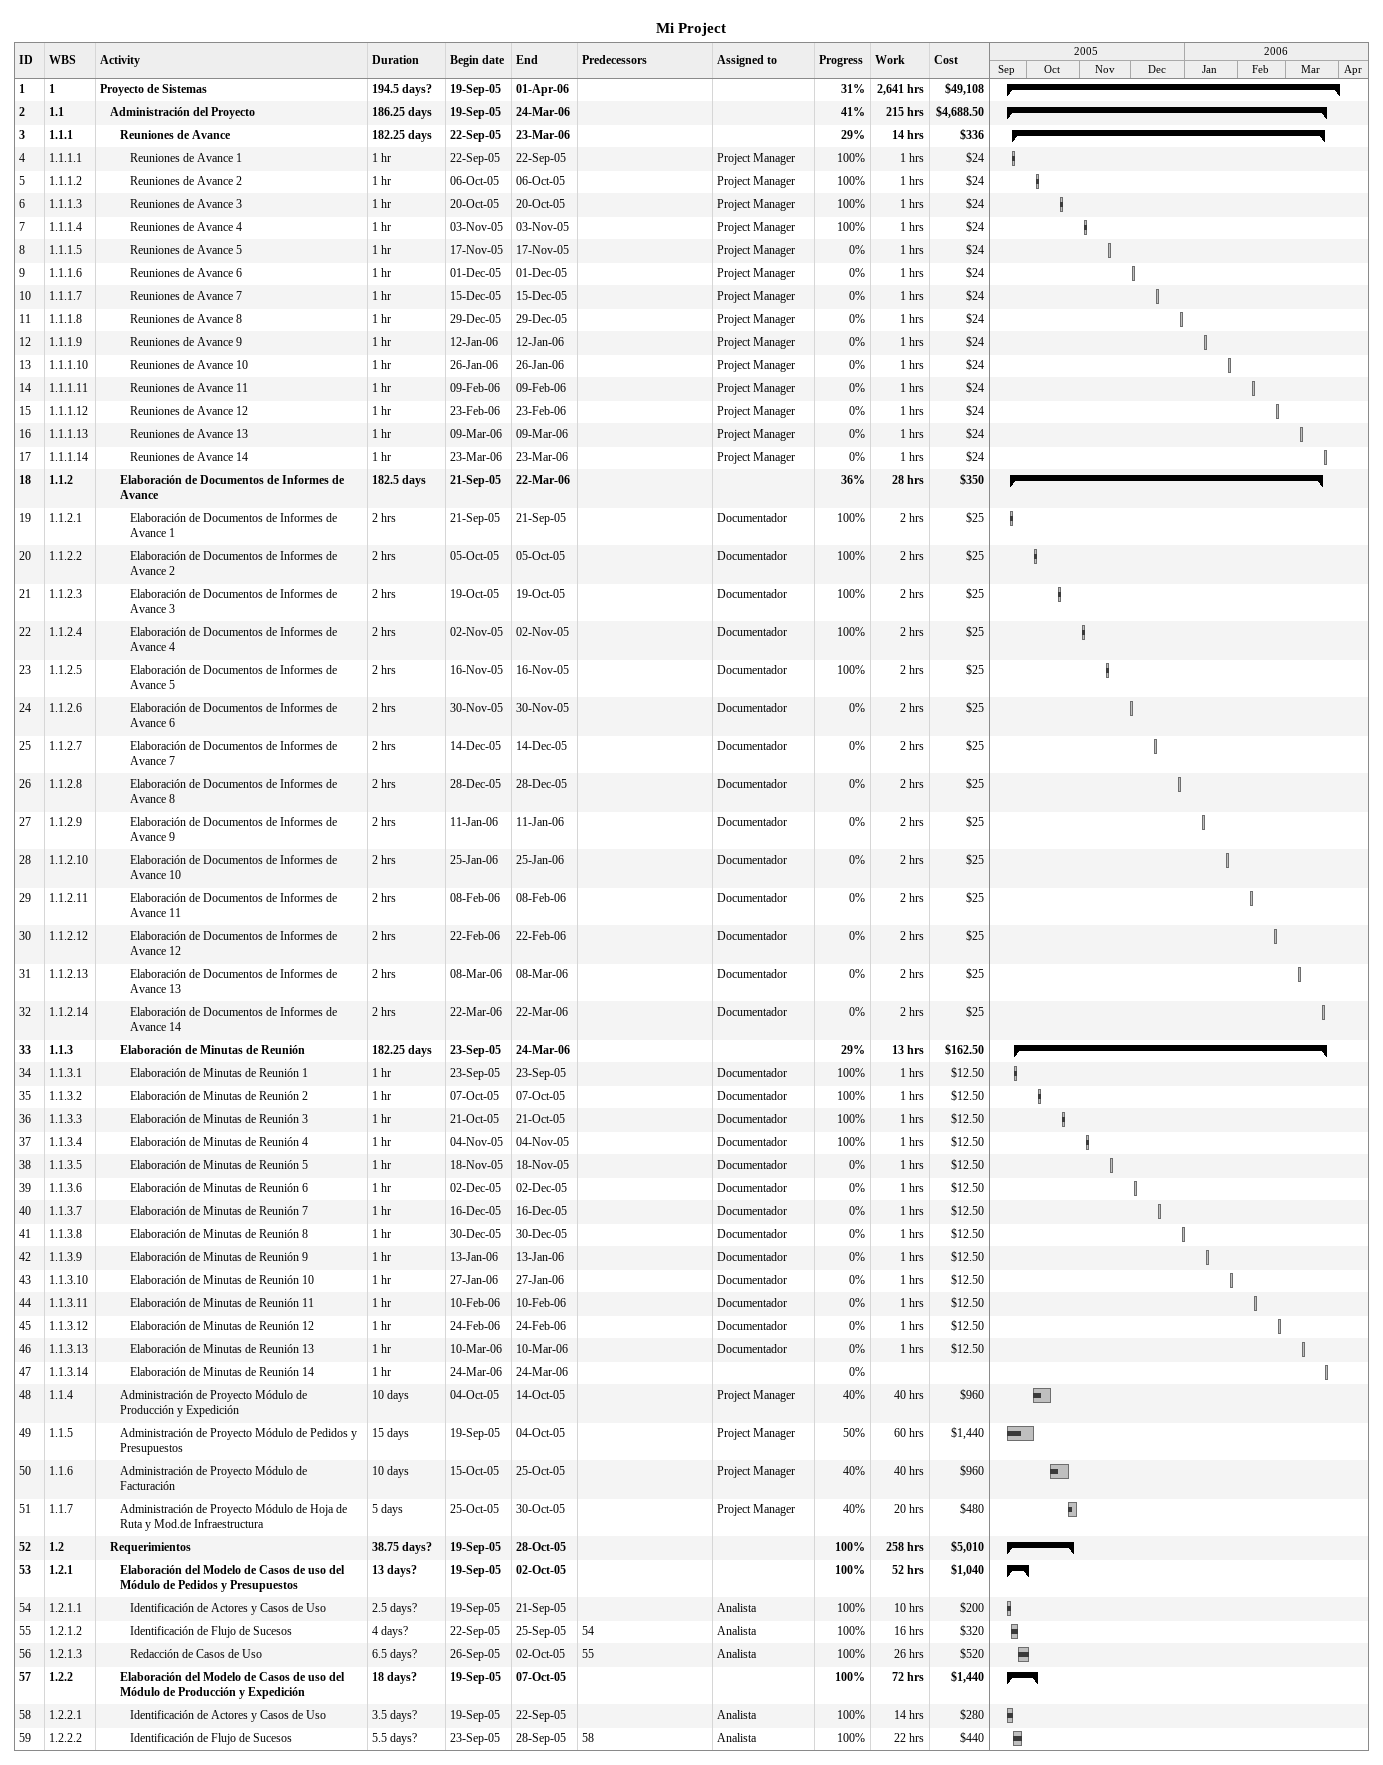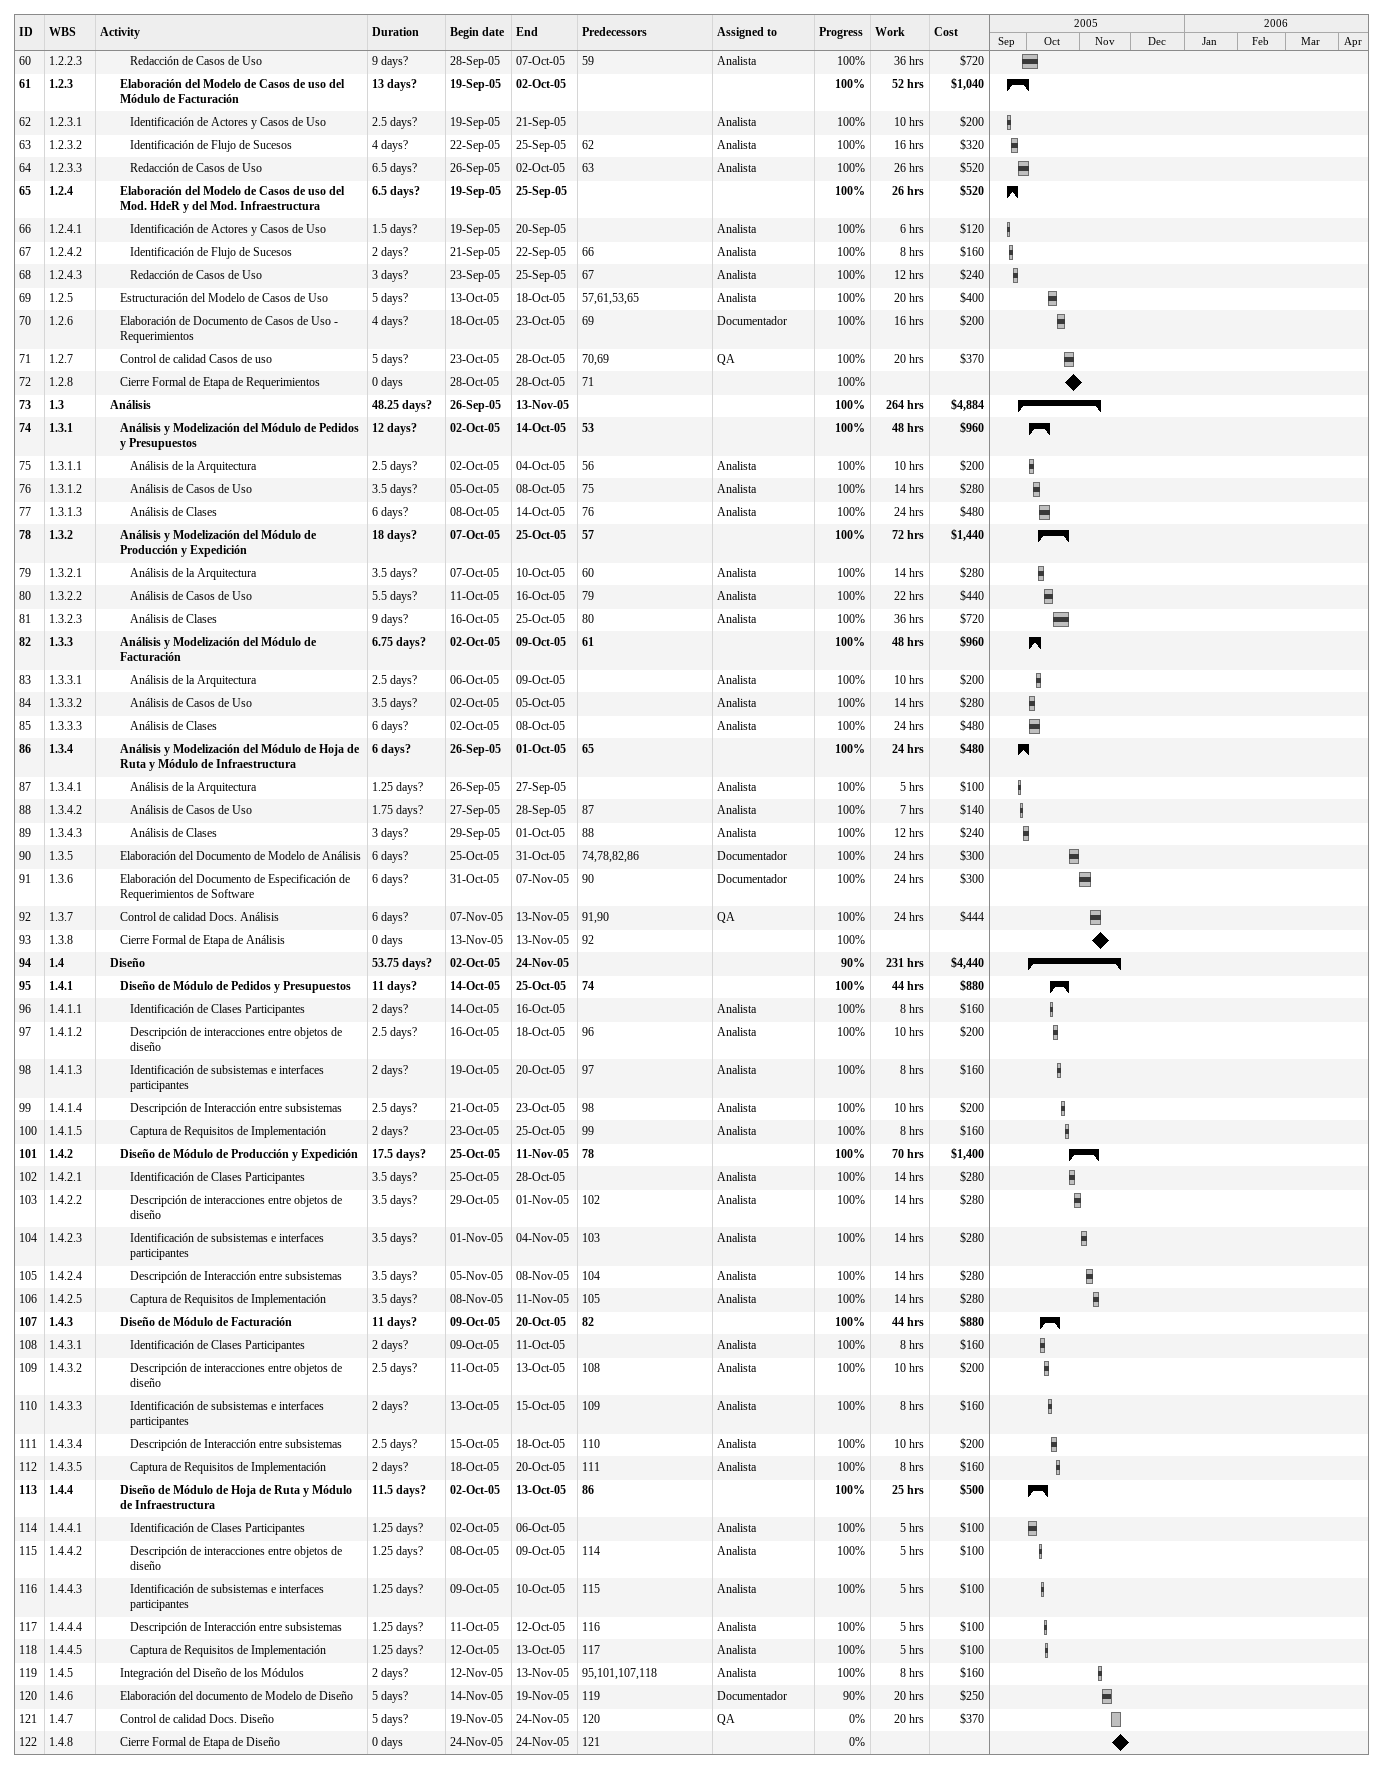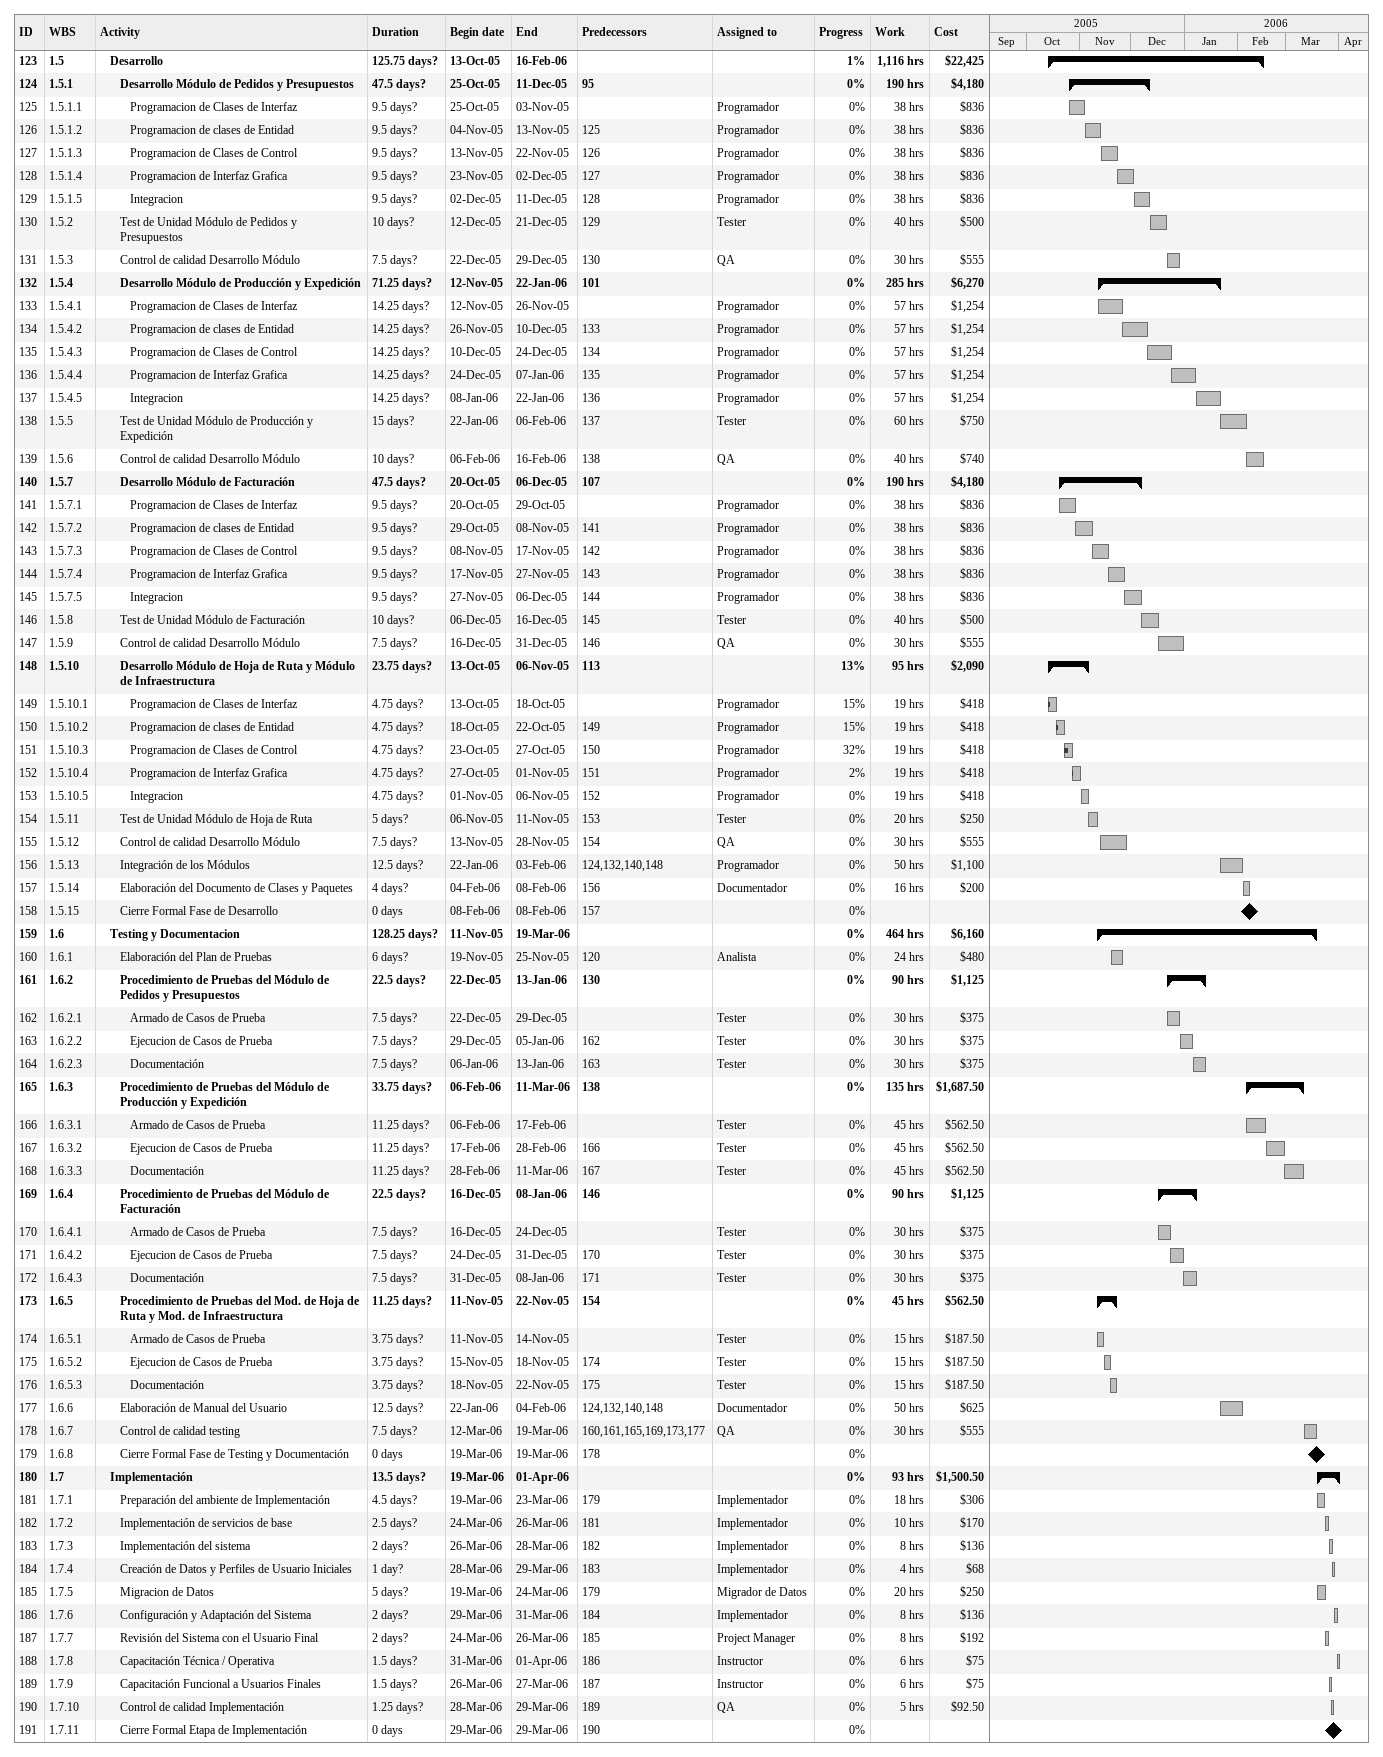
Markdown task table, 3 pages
Mi Project

| ID | WBS | Task | Duration | Start | Finish | Predecessors | Resources | % complete | Work (h) | Cost ($) |
|---|---|---|---|---|---|---|---|---|---|---|
| 1 | 1 | **Proyecto de Sistemas** | 194.5d? | 2005-09-19 | 2006-04-01 |  |  | 31 | 2641 | 49108 |
| 2 | 1.1 | **Administración del Proyecto** | 186.25d | 2005-09-19 | 2006-03-24 |  |  | 41 | 215 | 4688.50 |
| 3 | 1.1.1 | **Reuniones de Avance** | 182.25d | 2005-09-22 | 2006-03-23 |  |  | 29 | 14 | 336 |
| 4 | 1.1.1.1 | Reuniones de Avance 1 | 1h | 2005-09-22 | 2005-09-22 |  | Project Manager | 100 | 1 | 24 |
| 5 | 1.1.1.2 | Reuniones de Avance 2 | 1h | 2005-10-06 | 2005-10-06 |  | Project Manager | 100 | 1 | 24 |
| 6 | 1.1.1.3 | Reuniones de Avance 3 | 1h | 2005-10-20 | 2005-10-20 |  | Project Manager | 100 | 1 | 24 |
| 7 | 1.1.1.4 | Reuniones de Avance 4 | 1h | 2005-11-03 | 2005-11-03 |  | Project Manager | 100 | 1 | 24 |
| 8 | 1.1.1.5 | Reuniones de Avance 5 | 1h | 2005-11-17 | 2005-11-17 |  | Project Manager | 0 | 1 | 24 |
| 9 | 1.1.1.6 | Reuniones de Avance 6 | 1h | 2005-12-01 | 2005-12-01 |  | Project Manager | 0 | 1 | 24 |
| 10 | 1.1.1.7 | Reuniones de Avance 7 | 1h | 2005-12-15 | 2005-12-15 |  | Project Manager | 0 | 1 | 24 |
| 11 | 1.1.1.8 | Reuniones de Avance 8 | 1h | 2005-12-29 | 2005-12-29 |  | Project Manager | 0 | 1 | 24 |
| 12 | 1.1.1.9 | Reuniones de Avance 9 | 1h | 2006-01-12 | 2006-01-12 |  | Project Manager | 0 | 1 | 24 |
| 13 | 1.1.1.10 | Reuniones de Avance 10 | 1h | 2006-01-26 | 2006-01-26 |  | Project Manager | 0 | 1 | 24 |
| 14 | 1.1.1.11 | Reuniones de Avance 11 | 1h | 2006-02-09 | 2006-02-09 |  | Project Manager | 0 | 1 | 24 |
| 15 | 1.1.1.12 | Reuniones de Avance 12 | 1h | 2006-02-23 | 2006-02-23 |  | Project Manager | 0 | 1 | 24 |
| 16 | 1.1.1.13 | Reuniones de Avance 13 | 1h | 2006-03-09 | 2006-03-09 |  | Project Manager | 0 | 1 | 24 |
| 17 | 1.1.1.14 | Reuniones de Avance 14 | 1h | 2006-03-23 | 2006-03-23 |  | Project Manager | 0 | 1 | 24 |
| 18 | 1.1.2 | **Elaboración de Documentos de Informes de Avance** | 182.5d | 2005-09-21 | 2006-03-22 |  |  | 36 | 28 | 350 |
| 19 | 1.1.2.1 | Elaboración de Documentos de Informes de Avance 1 | 2h | 2005-09-21 | 2005-09-21 |  | Documentador | 100 | 2 | 25 |
| 20 | 1.1.2.2 | Elaboración de Documentos de Informes de Avance 2 | 2h | 2005-10-05 | 2005-10-05 |  | Documentador | 100 | 2 | 25 |
| 21 | 1.1.2.3 | Elaboración de Documentos de Informes de Avance 3 | 2h | 2005-10-19 | 2005-10-19 |  | Documentador | 100 | 2 | 25 |
| 22 | 1.1.2.4 | Elaboración de Documentos de Informes de Avance 4 | 2h | 2005-11-02 | 2005-11-02 |  | Documentador | 100 | 2 | 25 |
| 23 | 1.1.2.5 | Elaboración de Documentos de Informes de Avance 5 | 2h | 2005-11-16 | 2005-11-16 |  | Documentador | 100 | 2 | 25 |
| 24 | 1.1.2.6 | Elaboración de Documentos de Informes de Avance 6 | 2h | 2005-11-30 | 2005-11-30 |  | Documentador | 0 | 2 | 25 |
| 25 | 1.1.2.7 | Elaboración de Documentos de Informes de Avance 7 | 2h | 2005-12-14 | 2005-12-14 |  | Documentador | 0 | 2 | 25 |
| 26 | 1.1.2.8 | Elaboración de Documentos de Informes de Avance 8 | 2h | 2005-12-28 | 2005-12-28 |  | Documentador | 0 | 2 | 25 |
| 27 | 1.1.2.9 | Elaboración de Documentos de Informes de Avance 9 | 2h | 2006-01-11 | 2006-01-11 |  | Documentador | 0 | 2 | 25 |
| 28 | 1.1.2.10 | Elaboración de Documentos de Informes de Avance 10 | 2h | 2006-01-25 | 2006-01-25 |  | Documentador | 0 | 2 | 25 |
| 29 | 1.1.2.11 | Elaboración de Documentos de Informes de Avance 11 | 2h | 2006-02-08 | 2006-02-08 |  | Documentador | 0 | 2 | 25 |
| 30 | 1.1.2.12 | Elaboración de Documentos de Informes de Avance 12 | 2h | 2006-02-22 | 2006-02-22 |  | Documentador | 0 | 2 | 25 |
| 31 | 1.1.2.13 | Elaboración de Documentos de Informes de Avance 13 | 2h | 2006-03-08 | 2006-03-08 |  | Documentador | 0 | 2 | 25 |
| 32 | 1.1.2.14 | Elaboración de Documentos de Informes de Avance 14 | 2h | 2006-03-22 | 2006-03-22 |  | Documentador | 0 | 2 | 25 |
| 33 | 1.1.3 | **Elaboración de Minutas de Reunión** | 182.25d | 2005-09-23 | 2006-03-24 |  |  | 29 | 13 | 162.50 |
| 34 | 1.1.3.1 | Elaboración de Minutas de Reunión 1 | 1h | 2005-09-23 | 2005-09-23 |  | Documentador | 100 | 1 | 12.50 |
| 35 | 1.1.3.2 | Elaboración de Minutas de Reunión 2 | 1h | 2005-10-07 | 2005-10-07 |  | Documentador | 100 | 1 | 12.50 |
| 36 | 1.1.3.3 | Elaboración de Minutas de Reunión 3 | 1h | 2005-10-21 | 2005-10-21 |  | Documentador | 100 | 1 | 12.50 |
| 37 | 1.1.3.4 | Elaboración de Minutas de Reunión 4 | 1h | 2005-11-04 | 2005-11-04 |  | Documentador | 100 | 1 | 12.50 |
| 38 | 1.1.3.5 | Elaboración de Minutas de Reunión 5 | 1h | 2005-11-18 | 2005-11-18 |  | Documentador | 0 | 1 | 12.50 |
| 39 | 1.1.3.6 | Elaboración de Minutas de Reunión 6 | 1h | 2005-12-02 | 2005-12-02 |  | Documentador | 0 | 1 | 12.50 |
| 40 | 1.1.3.7 | Elaboración de Minutas de Reunión 7 | 1h | 2005-12-16 | 2005-12-16 |  | Documentador | 0 | 1 | 12.50 |
| 41 | 1.1.3.8 | Elaboración de Minutas de Reunión 8 | 1h | 2005-12-30 | 2005-12-30 |  | Documentador | 0 | 1 | 12.50 |
| 42 | 1.1.3.9 | Elaboración de Minutas de Reunión 9 | 1h | 2006-01-13 | 2006-01-13 |  | Documentador | 0 | 1 | 12.50 |
| 43 | 1.1.3.10 | Elaboración de Minutas de Reunión 10 | 1h | 2006-01-27 | 2006-01-27 |  | Documentador | 0 | 1 | 12.50 |
| 44 | 1.1.3.11 | Elaboración de Minutas de Reunión 11 | 1h | 2006-02-10 | 2006-02-10 |  | Documentador | 0 | 1 | 12.50 |
| 45 | 1.1.3.12 | Elaboración de Minutas de Reunión 12 | 1h | 2006-02-24 | 2006-02-24 |  | Documentador | 0 | 1 | 12.50 |
| 46 | 1.1.3.13 | Elaboración de Minutas de Reunión 13 | 1h | 2006-03-10 | 2006-03-10 |  | Documentador | 0 | 1 | 12.50 |
| 47 | 1.1.3.14 | Elaboración de Minutas de Reunión 14 | 1h | 2006-03-24 | 2006-03-24 |  |  | 0 |  |  |
| 48 | 1.1.4 | Administración de Proyecto Módulo de Producción y Expedición | 10d | 2005-10-04 | 2005-10-14 |  | Project Manager | 40 | 40 | 960 |
| 49 | 1.1.5 | Administración de Proyecto Módulo de Pedidos y Presupuestos | 15d | 2005-09-19 | 2005-10-04 |  | Project Manager | 50 | 60 | 1440 |
| 50 | 1.1.6 | Administración de Proyecto Módulo de Facturación | 10d | 2005-10-15 | 2005-10-25 |  | Project Manager | 40 | 40 | 960 |
| 51 | 1.1.7 | Administración de Proyecto Módulo de Hoja de Ruta y Mod.de Infraestructura | 5d | 2005-10-25 | 2005-10-30 |  | Project Manager | 40 | 20 | 480 |
| 52 | 1.2 | **Requerimientos** | 38.75d? | 2005-09-19 | 2005-10-28 |  |  | 100 | 258 | 5010 |
| 53 | 1.2.1 | **Elaboración del Modelo de Casos de uso del Módulo de Pedidos y Presupuestos** | 13d? | 2005-09-19 | 2005-10-02 |  |  | 100 | 52 | 1040 |
| 54 | 1.2.1.1 | Identificación de Actores y Casos de Uso | 2.5d? | 2005-09-19 | 2005-09-21 |  | Analista | 100 | 10 | 200 |
| 55 | 1.2.1.2 | Identificación de Flujo de Sucesos | 4d? | 2005-09-22 | 2005-09-25 | 54 | Analista | 100 | 16 | 320 |
| 56 | 1.2.1.3 | Redacción de Casos de Uso | 6.5d? | 2005-09-26 | 2005-10-02 | 55 | Analista | 100 | 26 | 520 |
| 57 | 1.2.2 | **Elaboración del Modelo de Casos de uso del Módulo de Producción y Expedición** | 18d? | 2005-09-19 | 2005-10-07 |  |  | 100 | 72 | 1440 |
| 58 | 1.2.2.1 | Identificación de Actores y Casos de Uso | 3.5d? | 2005-09-19 | 2005-09-22 |  | Analista | 100 | 14 | 280 |
| 59 | 1.2.2.2 | Identificación de Flujo de Sucesos | 5.5d? | 2005-09-23 | 2005-09-28 | 58 | Analista | 100 | 22 | 440 |
| 60 | 1.2.2.3 | Redacción de Casos de Uso | 9d? | 2005-09-28 | 2005-10-07 | 59 | Analista | 100 | 36 | 720 |
| 61 | 1.2.3 | **Elaboración del Modelo de Casos de uso del Módulo de Facturación** | 13d? | 2005-09-19 | 2005-10-02 |  |  | 100 | 52 | 1040 |
| 62 | 1.2.3.1 | Identificación de Actores y Casos de Uso | 2.5d? | 2005-09-19 | 2005-09-21 |  | Analista | 100 | 10 | 200 |
| 63 | 1.2.3.2 | Identificación de Flujo de Sucesos | 4d? | 2005-09-22 | 2005-09-25 | 62 | Analista | 100 | 16 | 320 |
| 64 | 1.2.3.3 | Redacción de Casos de Uso | 6.5d? | 2005-09-26 | 2005-10-02 | 63 | Analista | 100 | 26 | 520 |
| 65 | 1.2.4 | **Elaboración del Modelo de Casos de uso del Mod. HdeR y del Mod. Infraestructura** | 6.5d? | 2005-09-19 | 2005-09-25 |  |  | 100 | 26 | 520 |
| 66 | 1.2.4.1 | Identificación de Actores y Casos de Uso | 1.5d? | 2005-09-19 | 2005-09-20 |  | Analista | 100 | 6 | 120 |
| 67 | 1.2.4.2 | Identificación de Flujo de Sucesos | 2d? | 2005-09-21 | 2005-09-22 | 66 | Analista | 100 | 8 | 160 |
| 68 | 1.2.4.3 | Redacción de Casos de Uso | 3d? | 2005-09-23 | 2005-09-25 | 67 | Analista | 100 | 12 | 240 |
| 69 | 1.2.5 | Estructuración del Modelo de Casos de Uso | 5d? | 2005-10-13 | 2005-10-18 | 57, 61, 53, 65 | Analista | 100 | 20 | 400 |
| 70 | 1.2.6 | Elaboración de Documento de Casos de Uso - Requerimientos | 4d? | 2005-10-18 | 2005-10-23 | 69 | Documentador | 100 | 16 | 200 |
| 71 | 1.2.7 | Control de calidad Casos de uso | 5d? | 2005-10-23 | 2005-10-28 | 70, 69 | QA | 100 | 20 | 370 |
| 72 | 1.2.8 | Cierre Formal de Etapa de Requerimientos | 0d | 2005-10-28 | 2005-10-28 | 71 |  | 100 |  |  |
| 73 | 1.3 | **Análisis** | 48.25d? | 2005-09-26 | 2005-11-13 |  |  | 100 | 264 | 4884 |
| 74 | 1.3.1 | **Análisis y Modelización del Módulo de Pedidos y Presupuestos** | 12d? | 2005-10-02 | 2005-10-14 | 53 |  | 100 | 48 | 960 |
| 75 | 1.3.1.1 | Análisis de la Arquitectura | 2.5d? | 2005-10-02 | 2005-10-04 | 56 | Analista | 100 | 10 | 200 |
| 76 | 1.3.1.2 | Análisis de Casos de Uso | 3.5d? | 2005-10-05 | 2005-10-08 | 75 | Analista | 100 | 14 | 280 |
| 77 | 1.3.1.3 | Análisis de Clases | 6d? | 2005-10-08 | 2005-10-14 | 76 | Analista | 100 | 24 | 480 |
| 78 | 1.3.2 | **Análisis y Modelización del Módulo de Producción y Expedición** | 18d? | 2005-10-07 | 2005-10-25 | 57 |  | 100 | 72 | 1440 |
| 79 | 1.3.2.1 | Análisis de la Arquitectura | 3.5d? | 2005-10-07 | 2005-10-10 | 60 | Analista | 100 | 14 | 280 |
| 80 | 1.3.2.2 | Análisis de Casos de Uso | 5.5d? | 2005-10-11 | 2005-10-16 | 79 | Analista | 100 | 22 | 440 |
| 81 | 1.3.2.3 | Análisis de Clases | 9d? | 2005-10-16 | 2005-10-25 | 80 | Analista | 100 | 36 | 720 |
| 82 | 1.3.3 | **Análisis y Modelización del Módulo de Facturación** | 6.75d? | 2005-10-02 | 2005-10-09 | 61 |  | 100 | 48 | 960 |
| 83 | 1.3.3.1 | Análisis de la Arquitectura | 2.5d? | 2005-10-06 | 2005-10-09 |  | Analista | 100 | 10 | 200 |
| 84 | 1.3.3.2 | Análisis de Casos de Uso | 3.5d? | 2005-10-02 | 2005-10-05 |  | Analista | 100 | 14 | 280 |
| 85 | 1.3.3.3 | Análisis de Clases | 6d? | 2005-10-02 | 2005-10-08 |  | Analista | 100 | 24 | 480 |
| 86 | 1.3.4 | **Análisis y Modelización del Módulo de Hoja de Ruta y Módulo de Infraestructura** | 6d? | 2005-09-26 | 2005-10-01 | 65 |  | 100 | 24 | 480 |
| 87 | 1.3.4.1 | Análisis de la Arquitectura | 1.25d? | 2005-09-26 | 2005-09-27 |  | Analista | 100 | 5 | 100 |
| 88 | 1.3.4.2 | Análisis de Casos de Uso | 1.75d? | 2005-09-27 | 2005-09-28 | 87 | Analista | 100 | 7 | 140 |
| 89 | 1.3.4.3 | Análisis de Clases | 3d? | 2005-09-29 | 2005-10-01 | 88 | Analista | 100 | 12 | 240 |
| 90 | 1.3.5 | Elaboración del Documento de Modelo de Análisis | 6d? | 2005-10-25 | 2005-10-31 | 74, 78, 82, 86 | Documentador | 100 | 24 | 300 |
| 91 | 1.3.6 | Elaboración del Documento de Especificación de Requerimientos de Software | 6d? | 2005-10-31 | 2005-11-07 | 90 | Documentador | 100 | 24 | 300 |
| 92 | 1.3.7 | Control de calidad Docs. Análisis | 6d? | 2005-11-07 | 2005-11-13 | 91, 90 | QA | 100 | 24 | 444 |
| 93 | 1.3.8 | Cierre Formal de Etapa de Análisis | 0d | 2005-11-13 | 2005-11-13 | 92 |  | 100 |  |  |
| 94 | 1.4 | **Diseño** | 53.75d? | 2005-10-02 | 2005-11-24 |  |  | 90 | 231 | 4440 |
| 95 | 1.4.1 | **Diseño de Módulo de Pedidos y Presupuestos** | 11d? | 2005-10-14 | 2005-10-25 | 74 |  | 100 | 44 | 880 |
| 96 | 1.4.1.1 | Identificación de Clases Participantes | 2d? | 2005-10-14 | 2005-10-16 |  | Analista | 100 | 8 | 160 |
| 97 | 1.4.1.2 | Descripción de interacciones entre objetos de diseño | 2.5d? | 2005-10-16 | 2005-10-18 | 96 | Analista | 100 | 10 | 200 |
| 98 | 1.4.1.3 | Identificación de subsistemas e interfaces participantes | 2d? | 2005-10-19 | 2005-10-20 | 97 | Analista | 100 | 8 | 160 |
| 99 | 1.4.1.4 | Descripción de Interacción entre subsistemas | 2.5d? | 2005-10-21 | 2005-10-23 | 98 | Analista | 100 | 10 | 200 |
| 100 | 1.4.1.5 | Captura de Requisitos de Implementación | 2d? | 2005-10-23 | 2005-10-25 | 99 | Analista | 100 | 8 | 160 |
| 101 | 1.4.2 | **Diseño de Módulo de Producción y Expedición** | 17.5d? | 2005-10-25 | 2005-11-11 | 78 |  | 100 | 70 | 1400 |
| 102 | 1.4.2.1 | Identificación de Clases Participantes | 3.5d? | 2005-10-25 | 2005-10-28 |  | Analista | 100 | 14 | 280 |
| 103 | 1.4.2.2 | Descripción de interacciones entre objetos de diseño | 3.5d? | 2005-10-29 | 2005-11-01 | 102 | Analista | 100 | 14 | 280 |
| 104 | 1.4.2.3 | Identificación de subsistemas e interfaces participantes | 3.5d? | 2005-11-01 | 2005-11-04 | 103 | Analista | 100 | 14 | 280 |
| 105 | 1.4.2.4 | Descripción de Interacción entre subsistemas | 3.5d? | 2005-11-05 | 2005-11-08 | 104 | Analista | 100 | 14 | 280 |
| 106 | 1.4.2.5 | Captura de Requisitos de Implementación | 3.5d? | 2005-11-08 | 2005-11-11 | 105 | Analista | 100 | 14 | 280 |
| 107 | 1.4.3 | **Diseño de Módulo de Facturación** | 11d? | 2005-10-09 | 2005-10-20 | 82 |  | 100 | 44 | 880 |
| 108 | 1.4.3.1 | Identificación de Clases Participantes | 2d? | 2005-10-09 | 2005-10-11 |  | Analista | 100 | 8 | 160 |
| 109 | 1.4.3.2 | Descripción de interacciones entre objetos de diseño | 2.5d? | 2005-10-11 | 2005-10-13 | 108 | Analista | 100 | 10 | 200 |
| 110 | 1.4.3.3 | Identificación de subsistemas e interfaces participantes | 2d? | 2005-10-13 | 2005-10-15 | 109 | Analista | 100 | 8 | 160 |
| 111 | 1.4.3.4 | Descripción de Interacción entre subsistemas | 2.5d? | 2005-10-15 | 2005-10-18 | 110 | Analista | 100 | 10 | 200 |
| 112 | 1.4.3.5 | Captura de Requisitos de Implementación | 2d? | 2005-10-18 | 2005-10-20 | 111 | Analista | 100 | 8 | 160 |
| 113 | 1.4.4 | **Diseño de Módulo de Hoja de Ruta y Módulo de Infraestructura** | 11.5d? | 2005-10-02 | 2005-10-13 | 86 |  | 100 | 25 | 500 |
| 114 | 1.4.4.1 | Identificación de Clases Participantes | 1.25d? | 2005-10-02 | 2005-10-06 |  | Analista | 100 | 5 | 100 |
| 115 | 1.4.4.2 | Descripción de interacciones entre objetos de diseño | 1.25d? | 2005-10-08 | 2005-10-09 | 114 | Analista | 100 | 5 | 100 |
| 116 | 1.4.4.3 | Identificación de subsistemas e interfaces participantes | 1.25d? | 2005-10-09 | 2005-10-10 | 115 | Analista | 100 | 5 | 100 |
| 117 | 1.4.4.4 | Descripción de Interacción entre subsistemas | 1.25d? | 2005-10-11 | 2005-10-12 | 116 | Analista | 100 | 5 | 100 |
| 118 | 1.4.4.5 | Captura de Requisitos de Implementación | 1.25d? | 2005-10-12 | 2005-10-13 | 117 | Analista | 100 | 5 | 100 |
| 119 | 1.4.5 | Integración del Diseño de los Módulos | 2d? | 2005-11-12 | 2005-11-13 | 95, 101, 107, 118 | Analista | 100 | 8 | 160 |
| 120 | 1.4.6 | Elaboración del documento de Modelo de Diseño | 5d? | 2005-11-14 | 2005-11-19 | 119 | Documentador | 90 | 20 | 250 |
| 121 | 1.4.7 | Control de calidad Docs. Diseño | 5d? | 2005-11-19 | 2005-11-24 | 120 | QA | 0 | 20 | 370 |
| 122 | 1.4.8 | Cierre Formal de Etapa de Diseño | 0d | 2005-11-24 | 2005-11-24 | 121 |  | 0 |  |  |
| 123 | 1.5 | **Desarrollo** | 125.75d? | 2005-10-13 | 2006-02-16 |  |  | 1 | 1116 | 22425 |
| 124 | 1.5.1 | **Desarrollo Módulo de Pedidos y Presupuestos** | 47.5d? | 2005-10-25 | 2005-12-11 | 95 |  | 0 | 190 | 4180 |
| 125 | 1.5.1.1 | Programacion de Clases de Interfaz | 9.5d? | 2005-10-25 | 2005-11-03 |  | Programador | 0 | 38 | 836 |
| 126 | 1.5.1.2 | Programacion de clases de Entidad | 9.5d? | 2005-11-04 | 2005-11-13 | 125 | Programador | 0 | 38 | 836 |
| 127 | 1.5.1.3 | Programacion de Clases de Control | 9.5d? | 2005-11-13 | 2005-11-22 | 126 | Programador | 0 | 38 | 836 |
| 128 | 1.5.1.4 | Programacion de Interfaz Grafica | 9.5d? | 2005-11-23 | 2005-12-02 | 127 | Programador | 0 | 38 | 836 |
| 129 | 1.5.1.5 | Integracion | 9.5d? | 2005-12-02 | 2005-12-11 | 128 | Programador | 0 | 38 | 836 |
| 130 | 1.5.2 | Test de Unidad Módulo de Pedidos y Presupuestos | 10d? | 2005-12-12 | 2005-12-21 | 129 | Tester | 0 | 40 | 500 |
| 131 | 1.5.3 | Control de calidad Desarrollo Módulo | 7.5d? | 2005-12-22 | 2005-12-29 | 130 | QA | 0 | 30 | 555 |
| 132 | 1.5.4 | **Desarrollo Módulo de Producción y Expedición** | 71.25d? | 2005-11-12 | 2006-01-22 | 101 |  | 0 | 285 | 6270 |
| 133 | 1.5.4.1 | Programacion de Clases de Interfaz | 14.25d? | 2005-11-12 | 2005-11-26 |  | Programador | 0 | 57 | 1254 |
| 134 | 1.5.4.2 | Programacion de clases de Entidad | 14.25d? | 2005-11-26 | 2005-12-10 | 133 | Programador | 0 | 57 | 1254 |
| 135 | 1.5.4.3 | Programacion de Clases de Control | 14.25d? | 2005-12-10 | 2005-12-24 | 134 | Programador | 0 | 57 | 1254 |
| 136 | 1.5.4.4 | Programacion de Interfaz Grafica | 14.25d? | 2005-12-24 | 2006-01-07 | 135 | Programador | 0 | 57 | 1254 |
| 137 | 1.5.4.5 | Integracion | 14.25d? | 2006-01-08 | 2006-01-22 | 136 | Programador | 0 | 57 | 1254 |
| 138 | 1.5.5 | Test de Unidad Módulo de Producción y Expedición | 15d? | 2006-01-22 | 2006-02-06 | 137 | Tester | 0 | 60 | 750 |
| 139 | 1.5.6 | Control de calidad Desarrollo Módulo | 10d? | 2006-02-06 | 2006-02-16 | 138 | QA | 0 | 40 | 740 |
| 140 | 1.5.7 | **Desarrollo Módulo de Facturación** | 47.5d? | 2005-10-20 | 2005-12-06 | 107 |  | 0 | 190 | 4180 |
| 141 | 1.5.7.1 | Programacion de Clases de Interfaz | 9.5d? | 2005-10-20 | 2005-10-29 |  | Programador | 0 | 38 | 836 |
| 142 | 1.5.7.2 | Programacion de clases de Entidad | 9.5d? | 2005-10-29 | 2005-11-08 | 141 | Programador | 0 | 38 | 836 |
| 143 | 1.5.7.3 | Programacion de Clases de Control | 9.5d? | 2005-11-08 | 2005-11-17 | 142 | Programador | 0 | 38 | 836 |
| 144 | 1.5.7.4 | Programacion de Interfaz Grafica | 9.5d? | 2005-11-17 | 2005-11-27 | 143 | Programador | 0 | 38 | 836 |
| 145 | 1.5.7.5 | Integracion | 9.5d? | 2005-11-27 | 2005-12-06 | 144 | Programador | 0 | 38 | 836 |
| 146 | 1.5.8 | Test de Unidad Módulo de Facturación | 10d? | 2005-12-06 | 2005-12-16 | 145 | Tester | 0 | 40 | 500 |
| 147 | 1.5.9 | Control de calidad Desarrollo Módulo | 7.5d? | 2005-12-16 | 2005-12-31 | 146 | QA | 0 | 30 | 555 |
| 148 | 1.5.10 | **Desarrollo Módulo de Hoja de Ruta y Módulo de Infraestructura** | 23.75d? | 2005-10-13 | 2005-11-06 | 113 |  | 13 | 95 | 2090 |
| 149 | 1.5.10.1 | Programacion de Clases de Interfaz | 4.75d? | 2005-10-13 | 2005-10-18 |  | Programador | 15 | 19 | 418 |
| 150 | 1.5.10.2 | Programacion de clases de Entidad | 4.75d? | 2005-10-18 | 2005-10-22 | 149 | Programador | 15 | 19 | 418 |
| 151 | 1.5.10.3 | Programacion de Clases de Control | 4.75d? | 2005-10-23 | 2005-10-27 | 150 | Programador | 32 | 19 | 418 |
| 152 | 1.5.10.4 | Programacion de Interfaz Grafica | 4.75d? | 2005-10-27 | 2005-11-01 | 151 | Programador | 2 | 19 | 418 |
| 153 | 1.5.10.5 | Integracion | 4.75d? | 2005-11-01 | 2005-11-06 | 152 | Programador | 0 | 19 | 418 |
| 154 | 1.5.11 | Test de Unidad Módulo de Hoja de Ruta | 5d? | 2005-11-06 | 2005-11-11 | 153 | Tester | 0 | 20 | 250 |
| 155 | 1.5.12 | Control de calidad Desarrollo Módulo | 7.5d? | 2005-11-13 | 2005-11-28 | 154 | QA | 0 | 30 | 555 |
| 156 | 1.5.13 | Integración de los Módulos | 12.5d? | 2006-01-22 | 2006-02-03 | 124, 132, 140, 148 | Programador | 0 | 50 | 1100 |
| 157 | 1.5.14 | Elaboración del Documento de Clases y Paquetes | 4d? | 2006-02-04 | 2006-02-08 | 156 | Documentador | 0 | 16 | 200 |
| 158 | 1.5.15 | Cierre Formal Fase de Desarrollo | 0d | 2006-02-08 | 2006-02-08 | 157 |  | 0 |  |  |
| 159 | 1.6 | **Testing y Documentacion** | 128.25d? | 2005-11-11 | 2006-03-19 |  |  | 0 | 464 | 6160 |
| 160 | 1.6.1 | Elaboración del Plan de Pruebas | 6d? | 2005-11-19 | 2005-11-25 | 120 | Analista | 0 | 24 | 480 |
| 161 | 1.6.2 | **Procedimiento de Pruebas del Módulo de Pedidos y Presupuestos** | 22.5d? | 2005-12-22 | 2006-01-13 | 130 |  | 0 | 90 | 1125 |
| 162 | 1.6.2.1 | Armado de Casos de Prueba | 7.5d? | 2005-12-22 | 2005-12-29 |  | Tester | 0 | 30 | 375 |
| 163 | 1.6.2.2 | Ejecucion de Casos de Prueba | 7.5d? | 2005-12-29 | 2006-01-05 | 162 | Tester | 0 | 30 | 375 |
| 164 | 1.6.2.3 | Documentación | 7.5d? | 2006-01-06 | 2006-01-13 | 163 | Tester | 0 | 30 | 375 |
| 165 | 1.6.3 | **Procedimiento de Pruebas del Módulo de Producción y Expedición** | 33.75d? | 2006-02-06 | 2006-03-11 | 138 |  | 0 | 135 | 1687.50 |
| 166 | 1.6.3.1 | Armado de Casos de Prueba | 11.25d? | 2006-02-06 | 2006-02-17 |  | Tester | 0 | 45 | 562.50 |
| 167 | 1.6.3.2 | Ejecucion de Casos de Prueba | 11.25d? | 2006-02-17 | 2006-02-28 | 166 | Tester | 0 | 45 | 562.50 |
| 168 | 1.6.3.3 | Documentación | 11.25d? | 2006-02-28 | 2006-03-11 | 167 | Tester | 0 | 45 | 562.50 |
| 169 | 1.6.4 | **Procedimiento de Pruebas del Módulo de Facturación** | 22.5d? | 2005-12-16 | 2006-01-08 | 146 |  | 0 | 90 | 1125 |
| 170 | 1.6.4.1 | Armado de Casos de Prueba | 7.5d? | 2005-12-16 | 2005-12-24 |  | Tester | 0 | 30 | 375 |
| 171 | 1.6.4.2 | Ejecucion de Casos de Prueba | 7.5d? | 2005-12-24 | 2005-12-31 | 170 | Tester | 0 | 30 | 375 |
| 172 | 1.6.4.3 | Documentación | 7.5d? | 2005-12-31 | 2006-01-08 | 171 | Tester | 0 | 30 | 375 |
| 173 | 1.6.5 | **Procedimiento de Pruebas del Mod. de Hoja de Ruta y Mod. de Infraestructura** | 11.25d? | 2005-11-11 | 2005-11-22 | 154 |  | 0 | 45 | 562.50 |
| 174 | 1.6.5.1 | Armado de Casos de Prueba | 3.75d? | 2005-11-11 | 2005-11-14 |  | Tester | 0 | 15 | 187.50 |
| 175 | 1.6.5.2 | Ejecucion de Casos de Prueba | 3.75d? | 2005-11-15 | 2005-11-18 | 174 | Tester | 0 | 15 | 187.50 |
| 176 | 1.6.5.3 | Documentación | 3.75d? | 2005-11-18 | 2005-11-22 | 175 | Tester | 0 | 15 | 187.50 |
| 177 | 1.6.6 | Elaboración de Manual del Usuario | 12.5d? | 2006-01-22 | 2006-02-04 | 124, 132, 140, 148 | Documentador | 0 | 50 | 625 |
| 178 | 1.6.7 | Control de calidad testing | 7.5d? | 2006-03-12 | 2006-03-19 | 160, 161, 165, 169, 173, 177 | QA | 0 | 30 | 555 |
| 179 | 1.6.8 | Cierre Formal Fase de Testing y Documentación | 0d | 2006-03-19 | 2006-03-19 | 178 |  | 0 |  |  |
| 180 | 1.7 | **Implementación** | 13.5d? | 2006-03-19 | 2006-04-01 |  |  | 0 | 93 | 1500.50 |
| 181 | 1.7.1 | Preparación del ambiente de Implementación | 4.5d? | 2006-03-19 | 2006-03-23 | 179 | Implementador | 0 | 18 | 306 |
| 182 | 1.7.2 | Implementación de servicios de base | 2.5d? | 2006-03-24 | 2006-03-26 | 181 | Implementador | 0 | 10 | 170 |
| 183 | 1.7.3 | Implementación del sistema | 2d? | 2006-03-26 | 2006-03-28 | 182 | Implementador | 0 | 8 | 136 |
| 184 | 1.7.4 | Creación de Datos y Perfiles de Usuario Iniciales | 1d? | 2006-03-28 | 2006-03-29 | 183 | Implementador | 0 | 4 | 68 |
| 185 | 1.7.5 | Migracion de Datos | 5d? | 2006-03-19 | 2006-03-24 | 179 | Migrador de Datos | 0 | 20 | 250 |
| 186 | 1.7.6 | Configuración y Adaptación del Sistema | 2d? | 2006-03-29 | 2006-03-31 | 184 | Implementador | 0 | 8 | 136 |
| 187 | 1.7.7 | Revisión del Sistema con el Usuario Final | 2d? | 2006-03-24 | 2006-03-26 | 185 | Project Manager | 0 | 8 | 192 |
| 188 | 1.7.8 | Capacitación Técnica / Operativa | 1.5d? | 2006-03-31 | 2006-04-01 | 186 | Instructor | 0 | 6 | 75 |
| 189 | 1.7.9 | Capacitación Funcional a Usuarios Finales | 1.5d? | 2006-03-26 | 2006-03-27 | 187 | Instructor | 0 | 6 | 75 |
| 190 | 1.7.10 | Control de calidad Implementación | 1.25d? | 2006-03-28 | 2006-03-29 | 189 | QA | 0 | 5 | 92.50 |
| 191 | 1.7.11 | Cierre Formal Etapa de Implementación | 0d | 2006-03-29 | 2006-03-29 | 190 |  | 0 |  |  |
